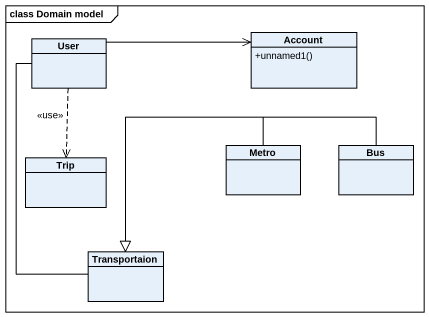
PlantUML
@startuml
mainframe class Domain model
hide circle
hide empty members
skinparam classAttributeIconSize 0
class User
class Account {
  +unnamed1()
}
class Trip
class Metro
class Bus
class Transportaion
User -right-> Account
User ..> Trip : <<use>>
User -- Transportaion
Metro --|> Transportaion
Bus -left-|> Transportaion
@enduml
